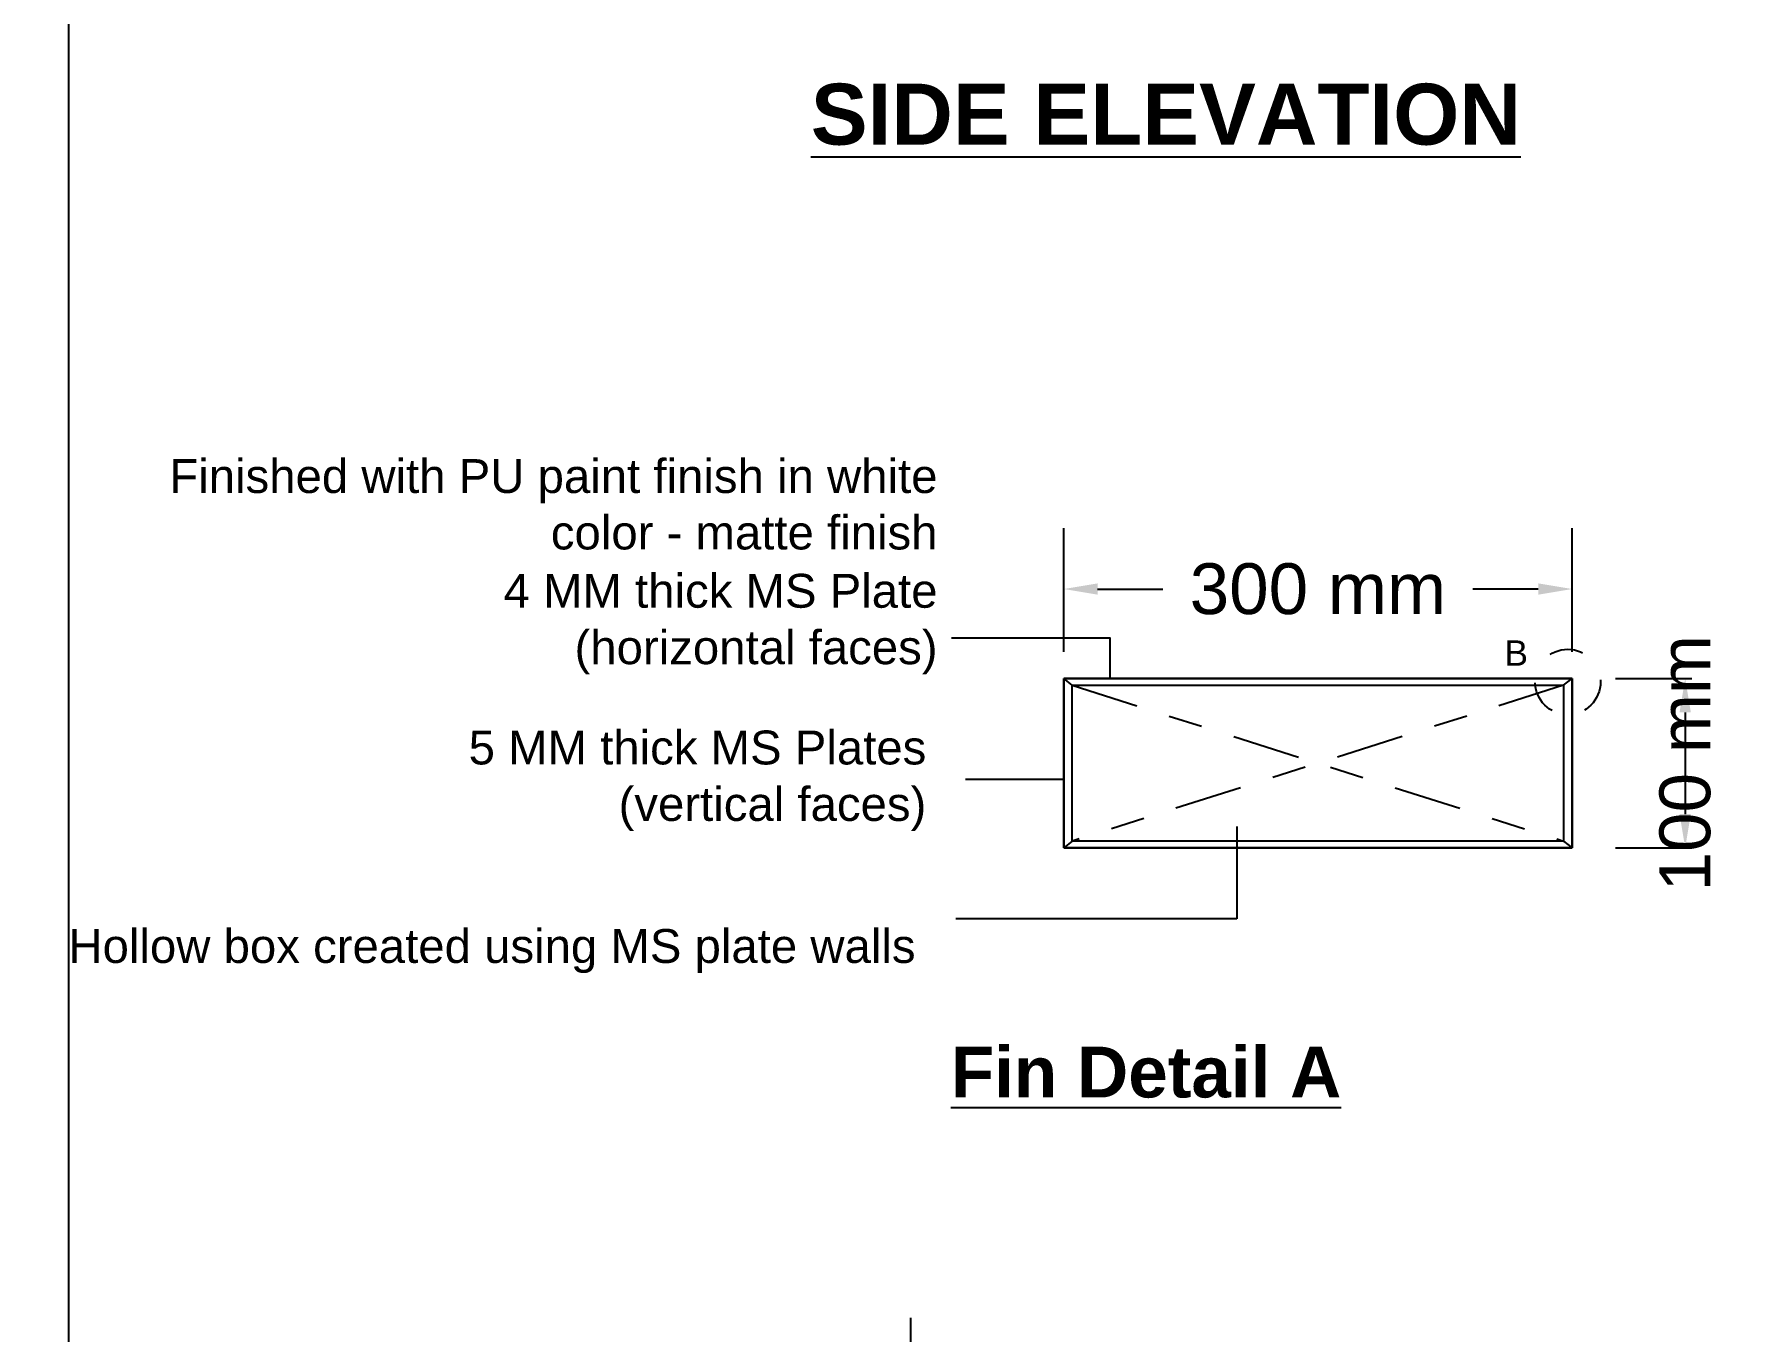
# Model space of a CAD drawing. Header units: metres. Extents: x 6 to 601, y -20 to 118.
# Drawn here: x 150.57 to 155.59, y 54.93 to 58.76 of the extents above; entities that cross this region are included whole.
import ezdxf

# ---------------------------------------------------------------- set-up
doc = ezdxf.new("R2010")
doc.units = ezdxf.units.M
doc.header["$MEASUREMENT"] = 0
doc.set_wipeout_variables(frame=1)
for name, pattern in [('DASHDOT', [1, 0.5, -0.25, 0, -0.25]), ('DASHED', [0.75, 0.5, -0.25]), ('DASHED2', [0.375, 0.25, -0.125])]:
    doc.linetypes.add(name, pattern=pattern)
for name, color, linetype, lineweight in [('CHEMBER', 194, 'Continuous', 30), ('DASHED LINE', 8, 'DASHED2', 5), ('EXISTING ROAD', 7, 'Continuous', 5), ('PDA_Tactile band', 250, 'Continuous', 30), ('Treegirth', 13, 'Continuous', 30), ('WALL', 46, 'Continuous', 30)]:
    doc.layers.add(name, color=color, linetype=linetype, lineweight=lineweight)
for name, color, linetype in [('CVD-LINE', 2, 'Continuous'), ('DEFPOINT', 7, 'Continuous'), ('EL', 4, 'Continuous'), ('FOOTPATH', 30, 'Continuous'), ('HATCH', 8, 'Continuous'), ('LAMP_POST', 7, 'Continuous'), ('PDA-Tree Girth', 7, 'Continuous'), ('PDA-Tree Grating', 7, 'Continuous'), ('PDA_Kerb Edge', 7, 'Continuous'), ('PDA_Text', 19, 'Continuous'), ('PDA_Utility Band', 7, 'Continuous'), ('ProfileEdges', 7, 'Continuous'), ('PT', 2, 'Continuous'), ('TEXT', 7, 'Continuous'), ('Tree foliage', 74, 'Continuous'), ('Treegirth Hach', 96, 'Continuous')]:
    doc.layers.add(name, color=color, linetype=linetype)
doc.layers.add('PDA - Dimensions', color=7, linetype='Continuous', true_color=0x000000)
doc.layers.add('PDA - Hatch 4 - Pedestrian Ramp', color=7, linetype='Continuous', true_color=0xb3b3b3)
doc.styles.add('AR', font='arial.ttf')
doc.styles.add('ARIAL', font='arialbd.ttf', dxfattribs={"width": 0.8})
doc.styles.add('PDF Arial', font='arial.ttf')
doc.styles.add('RS', font='RomanS')
doc.styles.get("Standard").update_dxf_attribs({"font": 'arial.ttf'})
doc.dimstyles.new('PDA_Dimentions', dxfattribs={"dimtxt": 0.3, "dimasz": 0.1, "dimexe": 0.075, "dimexo": 0.625, "dimgap": 0.1, "dimtad": 1, "dimdsep": 46, "dimtxsty": 'ARIAL', "dimblk": 'ARCHTICK', "dimcen": 0.09, "dimadec": 0, "dimazin": 0, "dimtfac": 1, "dimtmove": 1, "dimatfit": 3, "dimldrblk": 'ARCHTICK', "dimfxl": 1, "dimfxlon": 1, "dimlwd": 9, "dimarcsym": 0})
doc.dimstyles.get("Standard").update_dxf_attribs({"dimtxt": 0.18, "dimasz": 0.18, "dimexe": 0.18, "dimexo": 0.0625, "dimgap": 0.09, "dimtad": 0, "dimdec": 4, "dimzin": 0, "dimdsep": 46, "dimtxsty": 'Standard', "dimcen": 0.09, "dimadec": 0, "dimazin": 0, "dimtfac": 1, "dimtdec": 4, "dimtofl": 0, "dimtmove": 0, "dimatfit": 3, "dimfxl": 1, "dimtolj": 1, "dimtzin": 0, "dimarcsym": 0})

# ---------------------------------------------------------------- blocks, each defined once
blk = doc.blocks.new('*D348')
at = {"color": 0, "lineweight": -2, "transparency": 16777216}
for p, q in [((153.6079894116116, 56.93407631537362), (153.6079894116116, 57.29964968435446)), ((155.1079894116135, 56.93407631537362), (155.1079894116135, 57.29964968435446)), ((153.7079894116116, 57.11964968435446), (153.9006633543138, 57.11964968435446)), ((155.0079894116135, 57.11964968435446), (154.8153154689113, 57.11964968435446))]:
    blk.add_line(p, q, dxfattribs=at)
at = {"color": 0, "transparency": 16777216}
for points in [[(153.7079894116116, 57.13631635102112), (153.7079894116116, 57.10298301768779), (153.6079894116116, 57.11964968435446)], [(155.0079894116135, 57.13631635102112), (155.0079894116135, 57.10298301768779), (155.1079894116135, 57.11964968435446)]]:
    blk.add_solid(points, dxfattribs=at)
at = {"layer": 'Defpoints', "color": 0, "transparency": 16777216}
for p in [(155.1079894116135, 57.11964968435446), (153.6079894116116, 56.87157631537362), (155.1079894116135, 56.87157631537362)]:
    blk.add_point(p, dxfattribs=at)
at = {"color": 0, "transparency": 16777216, "insert": (154.3579894116126, 57.11964968435446), "char_height": 0.15, "attachment_point": 5}
blk.add_mtext('\\A1;300 mm', dxfattribs=at)
blk = doc.blocks.new('*D349')
at = {"color": 0, "lineweight": -2, "transparency": 16777216}
for p, q in [((155.2359069758621, 56.85540660936884), (155.4618028409925, 56.85540660936884)), ((155.4418028409925, 56.75540660936884), (155.4418028409925, 56.45540660936884)), ((155.2359069758621, 56.35540660936884), (155.4618028409925, 56.35540660936884))]:
    blk.add_line(p, q, dxfattribs=at)
at = {"color": 0, "transparency": 16777216}
for points in [[(155.4251361743258, 56.75540660936884), (155.4584695076592, 56.75540660936884), (155.4418028409925, 56.85540660936884)], [(155.4251361743258, 56.45540660936884), (155.4584695076592, 56.45540660936884), (155.4418028409925, 56.35540660936884)]]:
    blk.add_solid(points, dxfattribs=at)
at = {"layer": 'Defpoints', "color": 0, "transparency": 16777216}
for p in [(155.1559069758621, 56.85540660936884), (155.1559069758621, 56.35540660936884), (155.4418028409925, 56.35540660936884)]:
    blk.add_point(p, dxfattribs=at)
at = {"color": 0, "transparency": 16777216, "insert": (155.4418028409925, 56.60540660936879), "char_height": 0.15, "attachment_point": 5, "rotation": 90}
blk.add_mtext('\\A1;100 mm', dxfattribs=at)
blk = doc.blocks.new('LP')
at = {"layer": 'LAMP_POST'}
for color, points in [(40, [(1.165922361164576, 3.515392796020706), (1.89140776789327, 3.744330122373299, 0.5022879340729313)]), (30, [(1.395154863193738, 3.58773040011431, 1), (1.662175265864107, 3.671992518279581)]), (40, [(-0.8816148093692391, 0.001324708447327794), (-0.05993297897521188, 9.005488868751854e-05, -1), (0.05993297897521188, -9.005488868751854e-05), (0.8816148093696938, -0.001324708447327794, 0.2974138818711019)])]:
    blk.add_hatch(color=color, dxfattribs=at).paths.add_polyline_path(points)
blk.add_line((1.165922361164576, 3.515392796020706), (1.89140776789327, 3.744330122373299), dxfattribs=at)
at = {"layer": 'LAMP_POST', "color": 5, "const_width": 0.089105216643788}
blk.add_lwpolyline([(-0.00203005207958995, 0.2648868001790561), (-0.00203005207958995, 3.799999851868506, -0.7749219860280891), (1.458662222671819, 3.82064314317654)], format="xyb", dxfattribs=at)
at = {"layer": 'LAMP_POST'}
for points in [[(-0.8816148093694665, 0.001324708447327794), (-0.05993297897521188, 9.005488868751854e-05)], [(0.05993297897521188, -9.005488868751854e-05), (0.8816148093696938, -0.001324708447327794)]]:
    blk.add_lwpolyline(points, dxfattribs=at)
for centre, radius, start, end in [((1.613864205916798, 3.359871699434166), 0.4741716015995725, 54.17418561697151, 160.8534909995903), ((1.528665064528923, 3.629861459196945), 0.14, 197.5138383082842, 17.5138383082842), ((-0.00203005207958995, -1.351032358088105), 1.613238662028891, 56.78749075352639, 123.0403248748255)]:
    blk.add_arc(centre, radius, start, end, dxfattribs=at)
blk = doc.blocks.new('MNGL')
at = {"layer": 'CVD-LINE'}
h = blk.add_hatch(color=201, dxfattribs=at)
h.paths.add_polyline_path([(0, 3.881762927456293, 0.3779149133840981), (-1, 3), (-9.094947017729282e-13, 2.999999999999091)])
h.paths.add_polyline_path([(0, 3.881762927456293), (-9.094947017729282e-13, 2.999999999999091), (1, 3, 0.3779149133840981)])
h = blk.add_hatch(color=256, dxfattribs=at)
h.paths.add_polyline_path([(9.094947017729282e-13, 3.000000000000909), (-1, 2.999999999999091), (-1, 2.0140276673892), (-9.094947017729282e-13, 2.0140276673892)])
h.paths.add_polyline_path([(1, 2.999999999999091), (-9.094947017729282e-13, 2.999999999999091), (-9.094947017729282e-13, 2.014027667388291), (1, 2.014027667388291)])
h.paths.add_polyline_path([(0, 0.8144660516118165), (-1.000000000000909, 0.8144660516099975), (-1, -9.094947017729282e-13), (0, 0)])
h.paths.add_polyline_path([(0.9999999999990905, 0.814466051610907), (-9.094947017729282e-13, 0.814466051610907), (0, 0), (0.9999999999990905, 0)])
h.paths.add_polyline_path([(-1.085859535050076, 1.380895774967939), (1.113662975182706, 1.380895774967939), (1.113662975182706, 2.156475583971769), (-1.085859535050076, 2.156475583971769)], flags=9)
for points in [[(-1, 0), (1, 0), (1, 3), (-1, 3), (-1, 0)], [(1, 3), (-1, 3)], [(1, 0), (1, 3)], [(1, 2.0140276673892), (-1, 2.0140276673892)], [(1, 1.49448599684365), (-1, 1.49448599684365)], [(1, 0.814466051610907), (-1, 0.814466051610907)], [(0, 0), (0, 0.814466051610907)]]:
    blk.add_lwpolyline(points, dxfattribs=at)
blk.add_arc((-1.818989403545856e-12, 2.873835623590821), 1.007927303865886, 7.190694394980301, 172.8093056050197, dxfattribs=at)
at = {"layer": 'TEXT', "linetype": 'Continuous', "style": 'AR'}
for s, height, p in [('MNGL', 0.5, (-0.9565962335491349, 1.518685679469854)), ('STONE', 0.4, (-0.96356527758428, 0.949357564696129))]:
    blk.add_text(s, height=height, dxfattribs=at).set_placement(p)
blk = doc.blocks.new('Survey Base')
at = {"layer": 'Treegirth Hach', "lineweight": 5}
for points in [[(9954.594838811154, 10049.12073881115, 1), (9954.506961188847, 10049.12073881115, 1)], [(9960.948438811154, 10046.38563881115, 1), (9960.860561188847, 10046.38563881115, 1)]]:
    blk.add_hatch(color=8, dxfattribs=at).paths.add_polyline_path(points)
at = {"layer": 'CHEMBER', "color": 8, "lineweight": 5}
for points, elevation in [([(9956.4581, 10050.3262), (9956.0544, 10049.4416), (9956.9827, 10049.0125)], 100.1447), ([(9956.982699999999, 10049.0125), (9957.386399999998, 10049.8971), (9956.458099999998, 10050.3262)], 100.1713), ([(9956.440600000002, 10044.9978), (9956.984800000002, 10046.19), (9957.936500000002, 10045.7981)], 99.8426), ([(9957.9365, 10045.7981), (9957.3923, 10044.6059), (9956.4406, 10044.9978)], 99.8426)]:
    blk.add_lwpolyline(points, dxfattribs=dict(at, elevation=elevation))
at = {"layer": 'FOOTPATH', "color": 8, "lineweight": 5, "elevation": 99.6477}
blk.add_lwpolyline([(10004.7866114594, 9983.211269995612), (10004.2325, 9986.7247), (10003.5593, 9990.6829), (10001.8389, 9997.6047), (9999.6429, 10004.4286), (9997.7572, 10009.3528), (9994.7248, 10014.2305), (9991.0763, 10019.4218), (9986.6774, 10025.1078), (9979.9372, 10032.6138), (9975.0012, 10037.5156), (9969.0402, 10042.1762), (9965.306, 10044.5989), (9960.9045, 10046.3417), (9954.5509, 10049.0768), (9947.7635, 10051.9592), (9932.1836, 10058.0972), (9925.8846, 10060.5998), (9916.5229, 10064.388), (9910.5096, 10066.7966), (9893.365074992047, 10073.6770752974)], dxfattribs=at)
at = {"layer": 'PT'}
for p in [(9955.2678, 10050.923, 100.1627), (9955.8144, 10050.5084, 100.1245), (9956.4581, 10050.3262, 100.1447), (9956.0544, 10049.4416, 100.1665), (9954.5509, 10049.0768, 99.907), (9956.9827, 10049.0125, 100.1181), (9964.5172, 10046.5343, 100.2267), (9960.9045, 10046.3417, 99.9267), (9957.9365, 10045.7981, 99.8426), (9956.4406, 10044.9978, 99.8436), (9957.3923, 10044.6059, 99.8274), (9965.306, 10044.5989, 99.9768)]:
    blk.add_point(p, dxfattribs=at)
at = {"layer": 'Tree foliage'}
blk.add_circle((9960.9045, 10046.38563881115, 99.6477), 0.3554748998422464, dxfattribs=at)
at = {"layer": 'Treegirth', "color": 8, "lineweight": 5}
for centre in [(9954.5509, 10049.12073881115, 99.6477), (9960.9045, 10046.38563881115, 99.6477)]:
    blk.add_circle(centre, 0.04393881115348641, dxfattribs=at)
at = {"layer": 'WALL', "color": 8, "lineweight": 5, "elevation": 99.6741}
for points in [[(10005.7433602174, 9976.214725753698), (10005.85086703158, 9978.471623570202), (10007.71474902527, 9979.52146025633), (10007.71155925502, 9982.737934850255), (10002.97827649431, 9999.693215556455), (10000.58913723579, 10006.69949227649), (9997.729791051574, 10013.32808185173), (9988.674198232458, 10025.37261413683), (9980.402598096907, 10034.86773244021), (9973.216165662312, 10041.51718168738), (9964.660724990565, 10046.7982571348), (9955.386045016352, 10051.1989520991), (9934.539648831074, 10059.20383697383), (9918.251381458234, 10065.60660556681), (9894.152096703952, 10075.48659133106)], [(10005.4437, 9976.229), (10005.5591, 9978.6516), (10007.41457509145, 9979.696701475195), (10007.4116, 9982.6967), (10002.6916, 9999.6044), (10000.309, 10006.5915), (9997.4685, 10013.1764), (9988.4409, 10025.1837), (9980.187, 10034.6585), (9973.0338, 10041.2772), (9964.5172, 10046.5343), (9955.2678, 10050.923), (9934.431, 10058.9242), (9918.1396, 10065.3282), (9894.032416778959, 10075.21142389933)]]:
    blk.add_lwpolyline(points, dxfattribs=at)
at = {"color": 8, "lineweight": 5, "xscale": 0.2800000000006548, "yscale": 0.2800000000006548, "zscale": 0.2800000000006548}
blk.add_blockref('MNGL', (9955.8144, 10050.5084, 100.1245), dxfattribs=at)
at = {"layer": 'LAMP_POST', "color": 8, "lineweight": 5, "xscale": -0.4799999999995634, "yscale": 0.4800000000013824, "zscale": 0.4800000000003024}
blk.add_blockref('LP', (9965.305184654897, 10044.59818543256, 348.0391031999999), dxfattribs=at)
at = {"layer": 'EL'}
for s, p in [('100.16', (9955.2678, 10050.473, 100.1627)), ('100.12', (9955.8144, 10050.0584, 100.1245)), ('100.14', (9956.4581, 10049.8762, 100.1447)), ('100.17', (9956.0544, 10048.9916, 100.1665)), ('99.91', (9954.5509, 10048.6268, 99.907)), ('100.12', (9956.9827, 10048.5625, 100.1181)), ('100.23', (9964.5172, 10046.0843, 100.2267)), ('99.93', (9960.9045, 10045.8917, 99.9267)), ('99.84', (9957.9365, 10045.3481, 99.8426)), ('99.84', (9956.4406, 10044.5478, 99.8436)), ('99.83', (9957.3923, 10044.1559, 99.8274)), ('99.98', (9965.306, 10044.1489, 99.9768))]:
    blk.add_text(s, height=0.3, dxfattribs=at).set_placement(p)
blk = doc.blocks.new('grating 2')
at = {"layer": 'PDA - Hatch 4 - Pedestrian Ramp', "ltscale": 0.1, "true_color": 0xc9c9c9}
h = blk.add_hatch(dxfattribs=at)
h.set_pattern_fill('ANSI36', color=9, scale=0.1, angle=95.22659420207617)
h.set_pattern_definition([(140.2265942020762, (8977.282069813158, -3736.417957618297), (-0.02480961240675281, 0.004387340564248081), [0.03125, -0.00625, 0, -0.00625])])
h.paths.add_polyline_path([(3400.416178192349, 2388.081141613099), (3400.493608786393, 2387.234675722997, -0.4142135623730951), (3401.262644082451, 2388.158572207144)])
at = {"layer": 'PDA-Tree Girth', "color": 254}
for p, q in [((3400.876625263392, 2387.884896955622), (3400.843938064359, 2387.925296017695)), ((3401.114567144472, 2388.06794988544), (3401.129424362024, 2388.018152292291)), ((3401.144281579577, 2387.96835469914), (3401.15913879713, 2387.918557105991)), ((3400.692705761778, 2387.663941452308), (3400.647046675877, 2387.688756469368)), ((3400.784023933576, 2387.614311418185), (3400.738364847677, 2387.639126435246)), ((3400.875342105374, 2387.564681384063), (3400.829683019476, 2387.589496401124)), ((3400.941999661459, 2387.804098831479), (3400.909312462425, 2387.844497893552)), ((3400.966660277173, 2387.51505134994), (3400.921001191274, 2387.539866367002)), ((3401.007374059524, 2387.723300707334), (3400.974686860492, 2387.763699769407)), ((3401.07274845759, 2387.64250258319), (3401.040061258557, 2387.682901645263)), ((3401.173996014683, 2387.868759512842), (3401.188853232235, 2387.818961919692)), ((3401.203710449789, 2387.769164326543), (3401.218567667342, 2387.719366733393)), ((3400.555861177751, 2387.396736898251), (3400.607527880209, 2387.391161142332)), ((3400.659194582667, 2387.385585386413), (3400.710861285124, 2387.380009630493)), ((3400.762527987582, 2387.374433874573), (3400.81419469004, 2387.368858118653)), ((3400.865861392496, 2387.363282362733), (3400.917528094955, 2387.357706606813))]:
    blk.add_line(p, q, dxfattribs=at)
at = {"layer": 'PDA-Tree Girth'}
blk.add_lwpolyline([(3400.493608786395, 2387.234675722997), (3401.011115059011, 2387.282014686775, -0.4142135623751762), (3401.309983046229, 2387.641065934526), (3401.262644082451, 2388.158572207144)], format="xyb", dxfattribs=at)
blk.add_arc((3401.340074676496, 2387.312106317042), 0.8499999999999772, 95.22659420206618, 185.2265942021243, dxfattribs=at)
at = {"layer": 'PDA-Tree Girth', "color": 254}
for radius, start, end in [(0.7887668520473567, 106.6125843642425, 128.9765942177965), (0.7368001588977109, 106.6125843642425, 128.9765942177965), (0.6848334657480651, 106.6125843642425, 128.9765942177965), (0.6328667725984195, 106.6125843642425, 128.9765942177965), (0.7887668520473567, 151.4765941863362, 173.8406040346555), (0.7368001588977109, 151.4765941863362, 173.8406040346555), (0.6848334657480651, 151.4765941863362, 173.8406040346555), (0.6328667725984195, 151.4765941863362, 173.8406040346555), (0.5809000794488037, 151.4765941863362, 173.8406040346555), (0.5289333862992164, 151.4765941863362, 173.8406040346555), (0.4769666931496293, 151.4765941863362, 173.8406040346555), (0.425000000000042, 151.4765941863362, 173.8406040346555), (0.5809000794488037, 106.6125843642425, 128.9765942177965), (0.5289333862992164, 106.6125843642425, 128.9765942177965), (0.4769666931496293, 106.6125843642425, 128.9765942177965), (0.425000000000042, 106.6125843642425, 128.9765942177965)]:
    blk.add_arc((3401.340074676496, 2387.312106317042), radius, start, end, dxfattribs=at)
at = {"layer": 'PDA-Tree Grating'}
blk.add_lwpolyline([(3401.262644082451, 2388.158572207144), (3400.416178192349, 2388.081141613099), (3400.493608786393, 2387.234675722997)], dxfattribs=at)
blk = doc.blocks.new('_ArchTick')
at = {"color": 0, "linetype": 'ByBlock', "const_width": 0.15}
blk.add_lwpolyline([(-0.5, -0.5), (0.5, 0.5)], dxfattribs=at)
blk = doc.blocks.new('*D529')
at = {"layer": 'Defpoints', "color": 0, "transparency": 16777216}
for p in [(306.1268387480377, 260.1948730394943, 99.6741), (306.1268387480391, 260.1948730394951), (306.5056927965416, 259.5475944210211)]:
    blk.add_point(p, dxfattribs=at)
at = {"layer": 'PDA_Tactile band', "color": 0, "lineweight": -2, "transparency": 16777216}
for p, q in [((306.6662375967652, 260.5105847465808), (306.2131425638355, 260.2453869126289)), ((307.0450916452691, 259.8633061281076), (306.5919966123394, 259.5981082941558))]:
    blk.add_line(p, q, dxfattribs=at)
at = {"layer": 'PDA_Tactile band', "color": 0, "lineweight": 9, "transparency": 16777216}
for p, q in [((305.9232221294029, 259.5415973765162), (305.5048046231008, 260.2564708389847)), ((306.5056927965429, 259.5475944210219), (306.1268387480391, 260.1948730394951)), ((306.316265772291, 259.8712337302585), (305.9232221294029, 259.5415973765162))]:
    blk.add_line(p, q, dxfattribs=at)
at = {"layer": 'PDA_Tactile band', "color": 0, "lineweight": 9, "transparency": 16777216, "xscale": 0.1, "yscale": 0.1, "zscale": 0.1}
for p, rotation in [((306.1268387480391, 260.1948730394951), 120.3405620908348), ((306.5056927965429, 259.5475944210219), 300.3405620908348)]:
    blk.add_blockref('_ArchTick', p, dxfattribs=dict(at, rotation=rotation))
at = {"layer": 'PDA_Tactile band', "color": 0, "transparency": 16777216, "insert": (306.2499001433315, 259.4846552073905), "char_height": 0.3, "attachment_point": 5, "rotation": 120.3405620908348, "style": 'ARIAL'}
blk.add_mtext('\\A2;0.75', dxfattribs=at)
blk = doc.blocks.new('*U448')
blk.add_lwpolyline([(0.05641654661860684, -0.1579309129576671), (0.09249480239503782, 0.1398917850694232), (-0.05641654661849316, 0.1579309129576671), (-0.09249480239498098, -0.139891785069409)], close=True)
blk = doc.blocks.new('*U449')
at = {"color": 0, "linetype": 'ByBlock', "lineweight": -2, "transparency": 16777216}
for p, rotation in [((413.8588475626099, 57.78330548421348), 304.6153846153848), ((414.1554084339013, 57.89595451952702), 290.7692307692309), ((414.4703104639679, 57.93435851669083), 276.9230769230771), ((414.7852526914445, 57.89628557498259), 263.0769230769233), ((415.0819318188385, 57.78394835538489), 249.2307692307695), ((413.5978628899781, 57.60295816322004), 318.4615384615385), ((415.3431059336506, 57.60387548877154), 235.3846153846157), ((413.3876218965387, 57.36539368730702), 332.3076923076924), ((415.5535965456571, 57.36653215561189), 221.5384615384619), ((413.2403430246354, 57.08441844030273), 346.1538461538462), ((415.7011707055906, 57.08571188772127), 207.6923076923081), ((415.7772519396858, 56.77773493832933), 193.8461538461543)]:
    blk.add_blockref('*U448', p, dxfattribs=dict(at, rotation=rotation))
blk.add_blockref('*U448', (413.1645855869664, 56.7763616822596), dxfattribs=at)
blk = doc.blocks.new('*U450')
at = {"layer": 'DASHED LINE'}
blk.add_line((0.690436106006814, -0.08347524936893791), (-0.6904361060068709, 0.08347524936894501), dxfattribs=at)
blk = doc.blocks.new('*U451')
at = {"color": 0, "linetype": 'ByBlock', "lineweight": -2, "transparency": 16777216}
for p, rotation in [((414.3042208211149, 57.293600452492), 290.7692307692309), ((414.470645869143, 57.31389462633893), 276.9230769230771), ((414.6370916214359, 57.29377096745409), 263.0769230769233), ((414.7938848558761, 57.23439898974537), 249.2307692307695), ((414.0095576074607, 57.13875669478542), 318.4615384615385), ((414.1474884962126, 57.23406786953098), 304.6153846153847), ((414.9319133195982, 57.13922917674881), 235.3846153846157), ((415.0431553000037, 57.01379245206759), 221.5384615384619), ((413.898444196755, 57.01320606728951), 332.3076923076924), ((415.1211458175395, 56.86537874219625), 207.692307692308), ((413.8206057716448, 56.86471253315535), 346.1538461538462), ((415.1613523468105, 56.70261331249061), 193.8461538461542)]:
    blk.add_blockref('*U450', p, dxfattribs=dict(at, rotation=rotation))
blk.add_blockref('*U450', (413.7805660184665, 56.70190599683478), dxfattribs=at)
blk = doc.blocks.new('*U452')
blk.add_lwpolyline([(2.095111397620485, -0.4048994177627776), (-2.131111158647741, 0.1070653833203465), (-2.095126483942636, 0.4048994177627776), (2.131111158647684, -0.1070672108780428)])
blk = doc.blocks.new('*U453')
at = {"color": 0, "linetype": 'ByBlock', "lineweight": -2, "transparency": 16777216}
for p, rotation in [((421.8297471062255, 59.88974331678241), 290.7692307692308), ((422.636090987239, 59.98795750242099), 276.9230769230771), ((423.4425081736191, 59.89034704079299), 263.0769230769233), ((421.0703383060025, 59.60141233535253), 304.6153846153847), ((424.2021326297007, 59.60258469712863), 249.2307692307694), ((424.8708177432189, 59.14139417286815), 235.3846153846156), ((420.4019986657002, 59.13972130673158), 318.4615384615385), ((425.4097019659474, 58.53357818492218), 221.5384615384618), ((419.8635696558973, 58.53150203532439), 332.3076923076924), ((425.7874673056259, 57.81446078918896), 207.6923076923079), ((419.4863428135336, 57.81210201439807), 346.1538461538462), ((425.9821594138331, 57.0258344748231), 193.8461538461542)]:
    blk.add_blockref('*U452', p, dxfattribs=dict(at, rotation=rotation))
blk.add_blockref('*U452', (419.2922411915235, 57.02333015825616), dxfattribs=at)
blk = doc.blocks.new('*U454')
at = {"layer": 'DASHED LINE'}
blk.add_line((2.038678879989163, -0.2469656562969931), (-2.03867887998922, 0.2469656562970002), dxfattribs=at)
blk = doc.blocks.new('*U455')
at = {"color": 0, "linetype": 'ByBlock', "lineweight": -2, "transparency": 16777216}
for p, rotation in [((422.6360692458626, 60.06294154116071), 276.9230769230772), ((423.4604319190496, 59.96315738269681), 263.0769230769233), ((421.8117811415721, 59.96254325258238), 290.769230769231), ((424.2369601990038, 59.66898986977994), 249.2307692307695), ((421.035472234634, 59.66779730056104), 304.6153846153848), ((424.9205250846597, 59.1975349490054), 235.3846153846157), ((420.3522587769516, 59.19583324847024), 318.4615384615385), ((425.4714002695203, 58.57619186669973), 221.5384615384619), ((419.8018466513055, 58.57407993149798), 332.3076923076924), ((425.8575708901913, 57.8410708243163), 207.6923076923081), ((419.4162238097715, 57.83867139244531), 346.1538461538462), ((426.0565941138724, 57.03489438478218), 193.8461538461543)]:
    blk.add_blockref('*U454', p, dxfattribs=dict(at, rotation=rotation))
blk.add_blockref('*U454', (419.2178012502176, 57.03234690250072), dxfattribs=at)
blk = doc.blocks.new('tree1')
at = {"linetype": 'DASHED'}
blk.add_line((482.9002406898329, 79.53326005811515), (494.1002406898329, 79.53326005811515), dxfattribs=at)
at = {"color": 1, "lineweight": 30}
for p, q in [((488.4161584743432, 79.61352992475265), (488.5842318650034, 79.45307710396216)), ((488.4258935361611, 79.45539307698962), (488.5721723742903, 79.60859721413729))]:
    blk.add_line(p, q, dxfattribs=at)
blk.add_lwpolyline([(486.6002406898334, 81.08326005811514), (490.4002406898334, 81.08326005811514), (490.4002406898334, 79.38326005811514), (486.6002406898334, 79.38326005811514)], close=True)
at = {"layer": 'DASHED LINE'}
for radius in [1.4, 1.324999999999998, 1.25]:
    blk.add_arc((488.5002406898328, 79.53326005811509), radius, 2.882441545614316e-07, 180.0000002882435, dxfattribs=at)
for name, p in [('*U453', (65.86288834761234, 22.91482931064924)), ('*U455', (65.86288834761234, 22.91482931064924)), ('*U449', (74.02923856535944, 22.91482931064924)), ('*U451', (74.02923856535944, 22.91482931064924))]:
    blk.add_blockref(name, p)
blk = doc.blocks.new('site plan')
at = {"true_color": 0xf27172, "transparency": 33554585}
h = blk.add_hatch(color=11, dxfattribs=at)
h.dxf.hatch_style = 1
edge = h.paths.add_edge_path()
edge.add_arc((352.3148610264307, 189.4305662853658), 79.20000003518692, 112.7258545018462, 119.6243027778354)
edge.add_line((313.165459101645, 258.2779651796245), (310.5484366106339, 256.789820863467))
edge.add_line((310.5484366106339, 256.789820863467), (311.5713872515062, 254.8406972009325))
edge.add_line((311.5713872515062, 254.8406972009325), (314.2529424985314, 256.365537439422))
edge.add_arc((352.3148610213557, 189.4305663188952), 77.00000000353165, 112.7958497296587, 119.6243027778375, ccw=False)
edge.add_line((322.4813026911997, 260.4161902008127), (321.7181352636744, 262.481783784955))
edge = h.paths.add_edge_path()
edge.add_line((334.1697514640528, 264.2620770593385), (333.6799247771141, 266.4070507241686))
edge.add_arc((352.3148610264252, 189.4305662853512), 79.20000003519809, 103.6086942529211, 107.0827567359907)
edge.add_line((329.0496499988767, 265.1363782248518), (329.2178546852083, 264.0617705672739))
edge.add_line((329.2178546852083, 264.0617705672739), (328.0542284217154, 263.7562410942082))
edge.add_line((328.0542284217154, 263.7562410942082), (327.8952447771117, 264.7719383714211))
edge.add_arc((352.3148610264179, 189.430566285364), 79.20000003518369, 107.9585262476056, 112.7258545018372)
edge.add_line((321.7181352636744, 262.481783784955), (322.4813026911997, 260.4161902008127))
edge.add_arc((352.3148610213466, 189.4305663188898), 77.00000000353315, 103.62998673629733, 112.79584972965091, ccw=False)
edge = h.paths.add_edge_path()
edge.add_line((343.977041262835, 267.3170424417622), (345.1776995282853, 267.287521947168))
edge.add_line((345.1776995282853, 267.287521947168), (345.2071570907556, 266.1018161155316))
edge.add_arc((352.3148610213993, 189.4305663188334), 77.00000000359344, 94.45202232615537, 95.29638959733808, ccw=False)
edge.add_line((346.3377913633758, 266.1982329425919), (346.1288330102452, 268.3886125058507))
edge.add_arc((352.3148610264288, 189.4305662853621), 79.20000003518821, 94.4797306405134, 103.6086942529256)
edge.add_line((333.6799247771141, 266.4070507241686), (334.1697514640528, 264.2620770593385))
edge.add_arc((352.3148610213411, 189.4305663188952), 77.00000000352645, 96.19153271988267, 103.62998673629443, ccw=False)
edge.add_line((344.0102233725574, 265.9814186594504), (343.977041262835, 267.3170424417622))
edge = h.paths.add_edge_path()
edge.add_arc((352.314861026427, 189.4305662853658), 79.20000003518449, 85.36612871924618, 94.47973064051229)
edge.add_line((346.1288330102452, 268.3886125058507), (346.3377913633758, 266.1982329425919))
edge.add_arc((352.3148610213411, 189.4305663188934), 77.00000000352907, 85.28980767295087, 94.45202232611558, ccw=False)
edge.add_line((358.6377775310757, 266.1705215401107), (358.7132842070187, 268.3716847622109))
edge = h.paths.add_edge_path()
edge.add_line((369.0384760351662, 268.0286226413027), (368.4631496594138, 268.2072220706305))
edge.add_line((368.4631496594138, 268.2072220706305), (368.2081174827126, 267.0195114050657))
edge.add_arc((352.3148610264179, 189.4305662853603), 79.2000000351907, 78.42371635041225, 85.36612871923995)
edge.add_line((358.7132842070187, 268.3716847622109), (358.6377775310757, 266.1705215401107))
edge.add_arc((352.3148610213866, 189.4305663188825), 77.00000000353644, 84.2233783267871, 85.28980767298532, ccw=False)
edge.add_line((360.0649378811886, 266.0395495337234), (360.0481643383009, 266.8540564882314))
edge.add_line((360.0481643383009, 266.8540564882314), (361.1578817691989, 266.8729401733144))
edge.add_line((361.1578817691989, 266.8729401733144), (361.177530416946, 265.9188209187196))
edge.add_arc((352.3148610213484, 189.4305663189098), 77.00000000351291, 77.99274978828959, 83.3906299983131, ccw=False)
edge.add_line((368.3335917512049, 264.7459051706028), (369.0384760351662, 268.0286226413027))
h.paths.add_polyline_path([(312.6202260284881, 255.4274295151754), (318.5106436476144, 258.6172102437904), (318.4826347083344, 258.6747010717991), (312.5922170892081, 255.4849203431841)], flags=17)
h.paths.add_polyline_path([(337.5449007800835, 265.1904710718863), (344.2061820409763, 265.8969077552683), (344.1167729100707, 265.9457617465741), (337.4554916491779, 265.2393250631903)], flags=16)
h.paths.add_polyline_path([(362.0291969791633, 266.6180876915769), (362.1047467109365, 267.2295224407935), (361.4911997842828, 267.3053331561605), (361.4156500525096, 266.6938984069438)], flags=16)
at = {"true_color": 0xf27172, "transparency": 33554687}
h = blk.add_hatch(color=11, dxfattribs=at)
h.dxf.hatch_style = 1
h.paths.add_polyline_path([(261.0134215402195, 228.4107805355125), (262.1095122894912, 226.5032393682286), (283.8298279774717, 238.8356560387147), (311.5713872515062, 254.8406972009325), (310.5425699968018, 256.7864848707268), (282.7435847389879, 240.7487884509774)])
at = {"layer": 'HATCH', "transparency": 33554539}
h = blk.add_hatch(color=9, dxfattribs=at)
h.dxf.hatch_style = 1
edge = h.paths.add_edge_path()
edge.add_line((398.3203993259576, 223.5948501189359), (398.2467099829537, 223.4641372269434))
edge.add_arc((359.6859929776801, 159.1362964110049), 75.00000000001013, 50.643027904231985, 59.05981801813658, ccw=False)
edge.add_line((407.2472450699024, 217.1270482549116), (420.1046861651594, 205.7425696610298))
edge.add_line((420.1046861651594, 205.7425696610298), (420.8094782192929, 205.0855419844447))
edge.add_line((420.8094782192929, 205.0855419844447), (426.7812055969134, 211.8232616019814))
edge.add_line((426.7812055969134, 211.8232616019814), (425.7956355365113, 213.1024875697058))
edge.add_line((425.7956355365113, 213.1024875697058), (416.1118382745717, 221.7624692343961))
edge.add_line((416.1118382745717, 221.7624692343961), (407.675593800961, 228.7029774813527))
edge.add_line((407.675593800961, 228.7029774813527), (397.9149773290828, 235.6102521388693))
edge.add_line((397.9149773290828, 235.6102521388693), (386.314013544601, 241.8729637314991))
edge.add_line((386.314013544601, 241.8729637314991), (377.9310103320986, 245.1417021162761))
edge.add_line((377.9310103320986, 245.1417021162761), (370.004542349363, 247.1773856186501))
edge.add_line((370.004542349363, 247.1773856186501), (361.3097273447547, 248.3728635135467))
edge.add_line((361.3097273447547, 248.3728635135467), (352.0254405817377, 248.5341186884871))
edge.add_line((352.0254405817377, 248.5341186884871), (343.4882141783619, 247.6993770357221))
edge.add_line((343.4882141783619, 247.6993770357221), (335.9139085503266, 246.2670993457305))
edge.add_line((335.9139085503266, 246.2670993457305), (328.3596033347476, 243.666881654497))
edge.add_line((328.3596033347476, 243.666881654497), (319.6629500633953, 239.6837235734347))
edge.add_line((319.6629500633953, 239.6837235734347), (319.5471197944607, 239.6211706060803))
edge.add_line((319.5471197944607, 239.6211706060803), (321.5574075041695, 235.8133975529236))
edge.add_line((321.5574075041695, 235.8133975529236), (272.7275633488734, 208.0245052619248))
edge.add_line((272.7275633488734, 208.0245052619248), (278.0056757168622, 198.8389367912332))
edge.add_arc((432.4627185270929, -58.34392022211796), 300.0000000253854, 119.65879195034401, 120.98788440321641, ccw=False)
edge.add_line((284.0125765543999, 202.3523692864183), (322.5566917870638, 224.3008189144221))
edge.add_arc((359.6859929776747, 159.1362964110067), 75.00000000000819, 68.39042136316829, 119.67353207975981, ccw=False)
edge.add_line((387.3069919584923, 228.864916182969), (387.3659540972676, 229.0028996805177))
edge.add_arc((359.6859929777474, 159.1362964110758), 75.14999999991836, 59.06286877645181, 68.38737060490178, ccw=False)
edge = h.paths.add_edge_path()
edge.add_arc((349.3010737985187, 183.2254006047624), 81.89159830320767, 61.67163064802283, 66.55978401002817)
edge.add_line((381.8768936897104, 258.3589472471904), (381.8010254331712, 258.3911790539078))
edge.add_arc((359.0054820677524, 203.3172762747963), 59.60513035509366, 54.30315257286412, 67.51493234201462, ccw=False)
edge.add_line((393.7848686451925, 251.723534485518), (393.8556885749858, 251.8566782141697))
edge.add_arc((354.4186595736501, 193.2390454698689), 70.64917639292004, 56.0679491882368, 60.69628579069675)
edge.add_arc((352.3148610210937, 189.4305663229297), 74.99999999976491, 50.555828616822396, 60.71876623491141, ccw=False)
edge.add_line((399.9643149738331, 247.3488668674945), (426.1371010257917, 225.8164850111243))
edge.add_arc((330.8381931213371, 109.9798839230934), 149.9999999980311, 47.181571827729215, 50.55582861685792, ccw=False)
edge.add_line((432.7897821686583, 220.0065783664668), (433.461019319695, 219.3846048124851))
edge.add_line((433.461019319695, 219.3846048124851), (427.140824567834, 212.2303391908226))
edge.add_line((427.140824567834, 212.2303391908226), (427.498951335785, 212.639353591625))
edge.add_line((427.498951335785, 212.639353591625), (426.0958726766057, 213.5047626797495))
edge.add_line((426.0958726766057, 213.5047626797495), (416.4374589846284, 222.1420444422365))
edge.add_line((416.4374589846284, 222.1420444422365), (407.9792388866026, 229.1006320612996))
edge.add_line((407.9792388866026, 229.1006320612996), (398.1791149908786, 236.0358648532401))
edge.add_line((398.1791149908786, 236.0358648532401), (386.524392843321, 242.327597579806))
edge.add_line((386.524392843321, 242.327597579806), (378.0845744193266, 245.6184896078375))
edge.add_line((378.0845744193266, 245.6184896078375), (370.1010999551254, 247.6688135722943))
edge.add_line((370.1010999551254, 247.6688135722943), (361.3482586408572, 248.8722696898985))
edge.add_line((361.3482586408572, 248.8722696898985), (352.0053878903054, 249.0345423873878))
edge.add_line((352.0053878903054, 249.0345423873878), (343.4172933091158, 248.1948270130833))
edge.add_line((343.4172933091158, 248.1948270130833), (335.7854211527811, 246.7516636712244))
edge.add_line((335.7854211527811, 246.7516636712244), (328.1736885489918, 244.1316792765738))
edge.add_line((328.1736885489918, 244.1316792765738), (319.4398125364369, 240.1314727910485))
edge.add_line((319.4398125364369, 240.1314727910485), (319.3136729533489, 240.0633523826655))
edge.add_line((319.3136729533489, 240.0633523826655), (317.364540297036, 243.7552889994367))
edge.add_line((317.364540297036, 243.7552889994367), (289.9088339607588, 228.1428697642787))
edge.add_line((289.9088339607588, 228.1428697642787), (268.2376559472323, 215.8383502484321))
edge.add_line((268.2376559472323, 215.8383502484321), (263.0063138116147, 224.9425238677322))
edge.add_line((263.0063138116147, 224.9425238677322), (284.7185724453229, 237.270365883227))
edge.add_line((284.7185724453229, 237.270365883227), (315.241564482134, 254.6269671723549))
edge.add_arc((352.314861020961, 189.4305663227296), 75.00000000000541, 61.44883574043621, 119.6243021433603, ccw=False)
at = {"layer": 'PDA - Dimensions'}
for points in [[(314.5424372395519, 262.0936591666195), (314.0908744947283, 262.8721776877992), (314.8692813876787, 263.32393277548), (315.3212288187005, 262.5456375104368), (314.5424372394918, 262.0936591667178)], [(308.4502001152596, 258.8166156811294), (307.998637370436, 259.5951342023091), (308.7770442633864, 260.0468892899898), (309.2289916944083, 259.2685940249467), (308.4502001151996, 258.8166156812276)]]:
    blk.add_lwpolyline(points, dxfattribs=at)
at = {"layer": 'PDA_Kerb Edge', "const_width": 0.01, "elevation": 99.6741}
for points in [[(395.6897995898034, 257.9440020551374), (393.1045156312484, 259.974279232305), (377.0012205332769, 266.6782089277076), (370.0799510788383, 269.111599785756), (363.2520501243762, 270.9240759332079), (348.338070658303, 271.2528068225711), (335.8485062682594, 270.6287666978351), (326.3241639708558, 269.116427752444), (317.0225291237275, 265.7099678010745), (308.4021794737218, 261.4277381875781)], [(395.4118660105178, 257.5900911546196), (392.8748759799, 259.5824421073339), (376.839989525648, 266.2578927408249), (369.9473911880268, 268.6812033622919), (363.1884727891938, 270.4753679909481), (348.3443486837041, 270.8025591427195), (335.8951540840935, 270.1805360914605), (326.4378853924754, 268.6788475430276), (317.200541589933, 265.2959323633258), (308.3830349747786, 260.9157634052626)], [(395.3655437473026, 257.5311060045333), (392.8366027046741, 259.5171359198393), (376.8131176910429, 266.1878400430123), (369.925297872891, 268.6094706250478), (363.1778765666622, 270.4005833339052), (348.3453950212715, 270.7275178627442), (335.9029287200665, 270.1058309903983), (326.4568389627457, 268.6059175081245), (317.2302103343009, 265.226926457035), (308.4178970914072, 260.8493373493693)], [(395.1184916768252, 257.216518537407), (392.6324785701399, 259.1688362532004), (376.6698012398174, 265.8142256546744), (369.8074668588361, 268.2268960264119), (363.1213633798325, 270.0017318296741), (348.3509754882944, 270.3272977028755), (335.9443934452538, 269.7074037847306), (326.557924670853, 268.2169573219762), (317.3884436375956, 264.8588949568148), (308.5958528754909, 260.4911031537504)]]:
    blk.add_lwpolyline(points, dxfattribs=at)
at = {"layer": 'PDA_Kerb Edge'}
for points, const_width in [([(310.1716992847505, 256.7481483960692), (313.0913132574915, 258.4083584071923, -0.1817380638289935), (368.2396099671732, 267.1661750934072, -0.1817380638289935)], 0.01), ([(310.2458458792717, 256.6177555951908), (313.1654598520126, 258.277965606314, -0.1817334405307379), (368.2081174827126, 267.0195114050657, -0.1817334405307379)], 0.01), ([(311.333329265588, 254.7053278489784), (314.252943238329, 256.3655378601015, -0.213669249986977), (376.8997275064048, 262.4003158076739)], 0.01), ([(311.4074758601091, 254.5749350481001), (314.3270898328501, 256.2351450592232, -0.2331685898795763), (382.2063765796247, 260.2334183599633)], 0.01), ([(263.0063138116129, 224.9425238677322), (284.7185724453229, 237.270365883227), (315.241564482134, 254.6269671723549, -0.2351135602686825), (381.9805306089347, 258.3145190605337)], 0.05)]:
    blk.add_lwpolyline(points, format="xyb", dxfattribs=dict(at, const_width=const_width))
for points in [[(262.932251772625, 225.0729647140233, 0.01, 0.01, 0), (284.644510406335, 237.4008067295181, 0.01, 0.01, 0), (315.1674178890571, 254.7573599740535, 0.01, 0.01, -0.2350451685050067), (382.0204837819201, 258.4602590381655, 0.01, 0, 0.6755439498466161), (382.6787889175703, 259.1139340592053, 0, 0, 0), (382.2063765796247, 260.2334183599633, 0, 0, 0)], [(263.0063138116129, 224.9425238677322, 0.01, 0.01, 0), (284.7185724453229, 237.270365883227, 0.01, 0.01, 0), (315.2415644822522, 254.6269671724203, 0.01, 0.01, -0.2350451685050076), (381.9611911217198, 258.3224752203696, 0.01, 0, 0.6755439498450695), (382.8169877980636, 259.1722527477232, 0, 0, 0), (382.4046249450475, 260.149436667547, 0, 0, 0)]]:
    blk.add_lwpolyline(points, format="xyseb", dxfattribs=at)
at = {"layer": 'PDA_Kerb Edge', "const_width": 0.01}
for points in [[(308.3866507317671, 260.9175595622964), (307.97525737045, 260.5107109884775), (288.8216544063689, 249.0958523978334), (273.7077362488344, 240.2496323631804), (258.9952262024926, 231.9230724629033)], [(259.0325932350897, 231.8580421239221), (273.7451512171065, 240.1846291534421), (288.8597956135654, 249.031274257839), (308.0111910388405, 260.4448172347402), (308.4215128483975, 260.8511335064031)]]:
    blk.add_lwpolyline(points, dxfattribs=at)
at = {"layer": 'PDA_Tactile band'}
blk.add_line((312.3219505394463, 252.9667572211056), (308.2451277345335, 260.1361804840817), dxfattribs=at)
blk.add_lwpolyline([(314.6934938139348, 254.6507850377438), (315.2906753574243, 254.9996114275109, -0.01747501299712864), (317.4320393677644, 256.1520300464872, 0.01234996379474591), (318.4157418677605, 256.6684999661538, -0.03191942184919304), (321.4920588055793, 258.1331489786371, 0.00841164272727913), (324.8099994265667, 259.5256186718816, -4.522347418853111)], format="xyb", dxfattribs=at)
at = {"layer": 'PDA_Utility Band'}
for points in [[(309.7268197176218, 257.5305052013373), (312.6464336903628, 259.1907152124604, -0.1129771700004748), (346.9030053986353, 269.4961783720319), (346.9166262168783, 269.2966395910153, -0.002807430404768739), (347.8129618557177, 269.351925826837, -0.002807430404768739)], [(309.8751129066641, 257.2697195995806), (312.7947268794051, 258.9299296107038, -0.1120272173072477), (346.6241523064073, 269.1761584823635, -0.1120272173072477)], [(309.9739750326935, 257.0958625317435), (312.8935890054345, 258.7560725428666, -0.1819311141408705), (368.3214279629956, 267.5472097829461)]]:
    blk.add_lwpolyline(points, format="xyb", dxfattribs=at)
at = {"layer": 'PDA_Utility Band', "const_width": 0.01}
blk.add_lwpolyline([(287.8278690340376, 247.9638057169468), (289.0632153852875, 248.6868575112112), (308.2028372702589, 260.0933838814744), (308.5958528754909, 260.4911031537504)], dxfattribs=at)
for p, rotation in [((-102.9830084335572, 10.6139956816296), 20.94666168228796), ((-67.8549969915457, -59.1568107438452), 30.11323180089258)]:
    blk.add_blockref('tree1', p, dxfattribs=dict(rotation=rotation))
at = {"layer": 'EXISTING ROAD', "rotation": 51.79989677134766}
blk.add_blockref('Survey Base', (2049.792497357163, -13777.89037235985), dxfattribs=at)
at = {"layer": 'PDA-Tree Grating'}
for p, xscale, yscale, zscale, rotation in [((2514.660272970159, 273.9083721130301), -0.5294117485537276, 0.5294117485537275, 0.5294117485537277, 35.35569671632987), ((-786.3983580019158, -1641.889194810736), 0.5294117485537285, 0.5294117485537285, 0.5294117485537285, 24.90250831916758), ((1415.810461416928, 2167.307009950271), 0.5294117485537265, 0.5294117485537265, 0.5294117485537265, 204.9025083161117), ((-1885.24855434237, 251.5092197117519), -0.5294117485537281, 0.5294117485537275, 0.5294117485537277, 215.3556967193855), ((2508.568035845867, 270.6313286275399), -0.5294117485537276, 0.5294117485537275, 0.5294117485537277, 35.35569671632987), ((-792.4905951262081, -1645.166238296226), 0.5294117485537285, 0.5294117485537285, 0.5294117485537285, 24.90250831916758), ((1409.718224292636, 2164.029966464781), 0.5294117485537265, 0.5294117485537265, 0.5294117485537265, 204.9025083161117), ((-1891.340791466662, 248.2321762262618), -0.5294117485537281, 0.5294117485537275, 0.5294117485537277, 215.3556967193855)]:
    blk.add_blockref('grating 2', p, dxfattribs=dict(at, xscale=xscale, yscale=yscale, zscale=zscale, rotation=rotation))
at = {"layer": 'PDA_Text', "color": 18, "lineweight": -3, "true_color": 0x000000, "char_height": 0.7499999999999986, "width": 9.226051727479193, "attachment_point": 1, "rotation": 28.436444498927408, "style": 'RS'}
for s, insert in [('\\pxqc;{\\fArial|b0|i0|c0|p34;\\H0.6x;Soft Area }', (308.6354939763096, 261.3965690815512, -192.1379999999934)), ('\\pxsm1,qc;{\\fArial|b0|i0|c0|p34;\\H0.6x;Footpath\\P\\H0.66667x;L.V.L +0.15M}', (309.0361253857172, 259.0450086244582, 311.675))]:
    blk.add_mtext(s, dxfattribs=dict(at, insert=insert))
at = {"layer": 'PDA_Tactile band'}
dim = blk.add_linear_dim(base=(306.1268387480391, 260.1948730394951), p1=(306.5056927965416, 259.5475944210211), p2=(306.1268387480377, 260.1948730394943, 99.6741), angle=120.34056209083413, dimstyle='PDA_Dimentions', override={"dimdec": 2, "dimtolj": 2}, dxfattribs=at)
dim.commit()
dim.dimension.update_dxf_attribs({"geometry": '*D529', "text_midpoint": (305.872708256269, 259.6279011923125), "dimtype": 129})

msp = doc.modelspace()

# ---------------------------------------------------------------- block references
at = {"xscale": 0.232473712272114, "yscale": 0.232473712272114, "zscale": 0.232473712272114}
msp.add_blockref('site plan', (81.20695006397114, -4.720440970261869, 23.10165670435924), dxfattribs=at)

# ---------------------------------------------------------------- next in the draw order: wipeouts: each hides what was drawn before it
at = {"color": 7, "true_color": 0xffffff}
msp.add_wipeout([(135.75898104191674, 61.04336691328692), (165.2783606311245, 61.83045508680823), (165.61413977986402, 58.437016854101785), (165.61413977986402, 53.736769111905645), (173.55317026065867, 53.736769111905645), (173.55317026065867, 58.437016854101785), (210.63883053880113, 24.331238054091877), (128.8519966129769, 14.566200411027985)], dxfattribs=at).dxf.layer = 'DEFPOINT'

# ---------------------------------------------------------------- next in the draw order: linework, layer by layer
at = {"lineweight": 30}
for p, q in [((153.6079894116135, 56.85540660936881), (155.1079894116135, 56.85540660936881)), ((153.6079894116116, 56.35540660937063), (153.6079894116116, 56.85540660936881)), ((155.1079894116135, 56.85540660936881), (155.1079894116135, 56.35540660936881)), ((155.1079894116135, 56.35540660936881), (153.6079894116116, 56.35540660937063))]:
    msp.add_line(p, q, dxfattribs=at)
for p, q in [((153.6329894116113, 56.83540660936838), (153.6079894116135, 56.85540660936881)), ((153.6329894116113, 56.83540660936838), (155.0829894116138, 56.83540660936838)), ((153.6329894116113, 56.37540660937107), (153.6329894116113, 56.83540660936838)), ((155.0829894116138, 56.83540660936838), (155.1079894116135, 56.85540660936881)), ((155.0829894116138, 56.83540660936838), (155.0829894116138, 56.37540660936925)), ((153.6079894116116, 56.55761726938313), (153.3178635056262, 56.55761726938313)), ((153.6329894116113, 56.37540660937107), (153.6079894116116, 56.35540660937063)), ((155.0829894116138, 56.37540660936925), (153.6329894116113, 56.37540660937107)), ((154.1188026385277, 56.41834059462367), (154.1188026385277, 56.14556118595051)), ((155.0829894116138, 56.37540660936925), (155.1079894116135, 56.35540660936881)), ((154.1188026385277, 56.14556118595051), (153.289956674607, 56.14556118595051)), ((153.1553267040208, 54.96816680500062), (153.1553267040208, 54.42594614635429))]:
    msp.add_line(p, q)
at = {"color": 252, "linetype": 'DASHDOT', "ltscale": 0.4, "true_color": 0x939598}
for p, q in [((153.6329894116113, 56.83540660936838), (155.0829894116138, 56.37540660936925)), ((155.0829894116138, 56.83540660936838), (153.6329894116113, 56.37540660937107))]:
    msp.add_line(p, q, dxfattribs=at)
msp.add_lwpolyline([(150.671854474689, 67.94001852671266), (173.7330696818208, 67.94001852671266), (173.7330696818208, 51.46526541165525), (150.671854474689, 51.46526541165525)], close=True)
msp.add_lwpolyline([(153.7453776550626, 56.85540660936881), (153.7453776550626, 56.9743042404602), (153.2766662390583, 56.9743042404602)])
at = {"color": 1, "linetype": 'DASHED', "lineweight": 25, "ltscale": 0.1}
msp.add_circle((155.0954894116127, 56.8454066093686), 0.09648080671922799, dxfattribs=at)

# ---------------------------------------------------------------- next in the draw order: texts
at = {"layer": 'HATCH', "color": 7, "char_height": 0.1, "width": 2.417655977430734, "attachment_point": 7, "style": 'PDF Arial'}
for s, insert in [('\\pxqr;Finished with PU paint finish in white color - matte finish', (150.8178387398272, 57.23508892718151)), ('\\pxqr;4 MM thick MS Plate\\P(horizontal faces)', (150.8179507891925, 56.86765855453037)), ('\\pxqr;5 MM thick MS Plates\\P(vertical faces)', (150.784760140508, 56.40501418325535)), ('\\pxqr;Hollow box created using MS plate walls', (150.7530174405344, 55.98564777904853))]:
    msp.add_mtext(s, dxfattribs=dict(at, insert=insert))
at = {"layer": 'HATCH', "color": 10, "insert": (154.9081394119982, 56.89324017687564), "char_height": 0.075, "width": 0.9936109016357975, "attachment_point": 7, "style": 'PDF Arial'}
msp.add_mtext('B', dxfattribs=at)
at = {"layer": 'ProfileEdges', "insert": (152.8615953407115, 58.61153551950928), "char_height": 0.18, "attachment_point": 1, "style": 'AR'}
msp.add_mtext_dynamic_manual_height_columns('{\\fArial|b1|i0|c0|p34;\\LSIDE ELEVATION}', width=8.967783655600329, gutter_width=1, heights=[0], dxfattribs=at)
at = {"layer": 'ProfileEdges', "insert": (153.2745808929391, 55.76857716773289), "char_height": 0.15, "width": 8.967783655600329, "attachment_point": 1, "style": 'AR'}
msp.add_mtext('{\\fArial|b1|i0|c0|p34;\\LFin Detail A}', dxfattribs=at)

# ---------------------------------------------------------------- next in the draw order: dimensions: what is measured, and where the dimension line sits
at = {"color": 251, "true_color": 0x636466}
dim = msp.add_linear_dim(base=(155.1079894116135, 57.11964968435446), p1=(153.6079894116116, 56.87157631537362), p2=(155.1079894116135, 56.87157631537362), text='300 mm', dimstyle='Standard', override={"dimtxt": 0.15, "dimasz": 0.1, "dimdec": 1, "dimtdec": 1}, dxfattribs=at)
dim.commit()
dim.dimension.update_dxf_attribs({"geometry": '*D348', "text_midpoint": (154.3579894116126, 57.11964968435446)})
dim = msp.add_linear_dim(base=(155.4418028409925, 56.35540660936884), p1=(155.155906975862, 56.85540660936881), p2=(155.155906975862, 56.35540660936881), angle=90, text='100 mm', dimstyle='Standard', override={"dimtxt": 0.15, "dimasz": 0.1, "dimexe": 0.02, "dimexo": 0.08, "dimgap": 0.04, "dimdec": 1, "dimtdec": 1})
dim.commit()
dim.dimension.update_dxf_attribs({"geometry": '*D349', "text_midpoint": (155.4418028409925, 56.60540660936879), "dimtype": 160})

doc.saveas('drawing.dxf')
